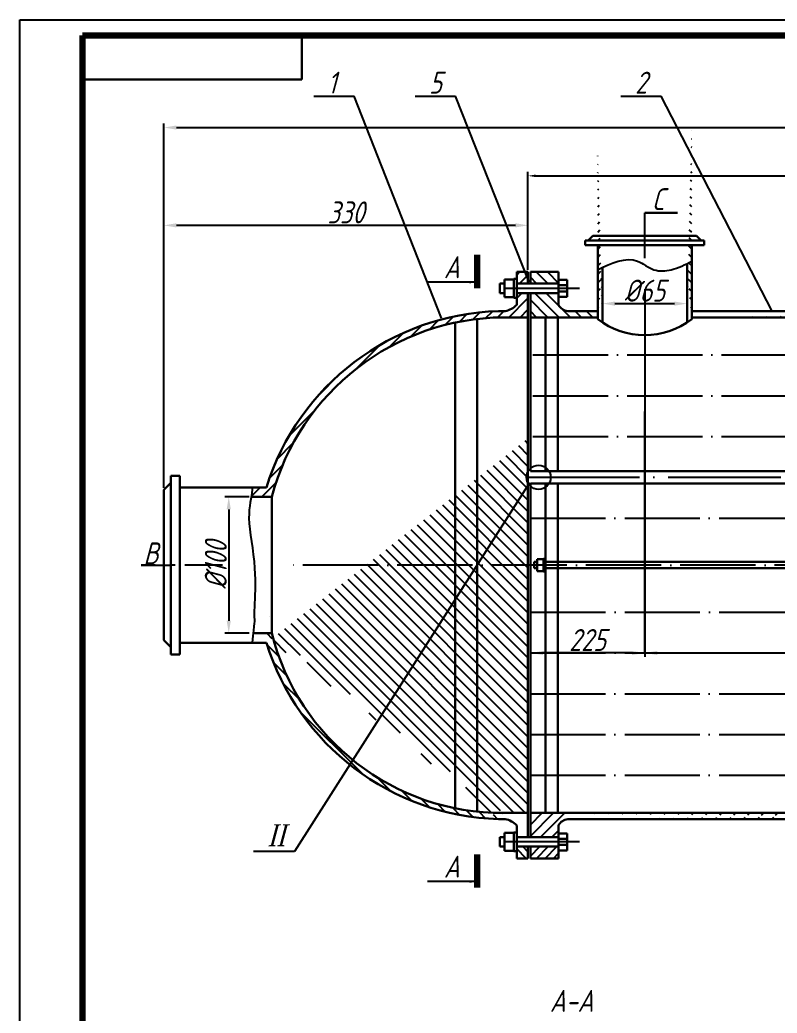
# Model space of a CAD drawing. Header units: millimetres. Extents: x 1266 to 2107, y 172 to 766.
# Drawn here: x 1265.5 to 1507.1, y 449 to 765.7 of the extents above; entities that cross this region are included whole.
import ezdxf

# ---------------------------------------------------------------- set-up
doc = ezdxf.new("R2010")
doc.units = ezdxf.units.MM
doc.linetypes.add('ACAD_ISO04W100', pattern=[30, 24, -3, 0, -3])
doc.styles.get("Standard").update_dxf_attribs({"font": 'isocpeur.ttf', "width": 0.8, "oblique": 15, "height": 7})
doc.dimstyles.new('ISO-25', dxfattribs={"dimtxt": 2.5, "dimasz": 2.5, "dimexe": 1.25, "dimexo": 0.625, "dimtad": 1, "dimtxsty": 'Standard', "dimcen": 2.5, "dimadec": 0, "dimazin": 0, "dimtfac": 1, "dimtmove": 0, "dimatfit": 3, "dimfxl": 0, "dimarcsym": 0})
pattern_1 = [(135, (14.17387170125266, 0), (-1.796051224213831, -1.796051224213831), [])]
pattern_2 = [(45, (14.17387170125266, -28.50808650745921), (-2.245064030267288, 2.245064030267288), [])]
pattern_3 = [(45, (14.17387170125266, 0), (-1.796051224213831, 1.796051224213831), [])]

# ---------------------------------------------------------------- blocks, each defined once
blk = doc.blocks.new('*D21')
at = {"color": 0, "lineweight": -2}
for p, q in [((1311.478465016504, 616.4201151256675), (1311.478465016504, 732.5728320548174)), ((1914.41331793027, 616.4201151256669), (1914.41331793027, 732.5728320548174)), ((1315.478465016504, 731.3228320548174), (1910.41331793027, 731.3228320548174))]:
    blk.add_line(p, q, dxfattribs=at)
at = {"color": 0}
for points in [[(1315.478465016504, 731.989498721484), (1315.478465016504, 730.6561653881507), (1311.478465016504, 731.3228320548174)], [(1910.41331793027, 731.989498721484), (1910.41331793027, 730.6561653881507), (1914.41331793027, 731.3228320548174)]]:
    blk.add_solid(points, dxfattribs=at)
at = {"layer": 'Defpoints', "color": 0}
for p in [(1914.41331793027, 731.3228320548174), (1311.478465016504, 615.7951151256675), (1914.41331793027, 615.7951151256669)]:
    blk.add_point(p, dxfattribs=at)
at = {"color": 0, "insert": (1586.146747856052, 735.4478320548174), "char_height": 7, "attachment_point": 5}
blk.add_mtext('4670', dxfattribs=at)
blk = doc.blocks.new('*D22')
at = {"color": 0, "lineweight": -2}
for p, q in [((1464.880792811917, 679.7474586280578), (1464.880792811917, 562.5583874003647)), ((1428.405415886424, 564.4333874003647), (1428.405415886424, 565.0583874003647)), ((1460.880792811917, 563.8083874003647), (1432.405415886424, 563.8083874003647))]:
    blk.add_line(p, q, dxfattribs=at)
at = {"color": 0}
for points in [[(1432.405415886424, 564.4750540670314), (1432.405415886424, 563.1417207336981), (1428.405415886424, 563.8083874003647)], [(1460.880792811917, 564.4750540670314), (1460.880792811917, 563.1417207336981), (1464.880792811917, 563.8083874003647)]]:
    blk.add_solid(points, dxfattribs=at)
at = {"layer": 'Defpoints', "color": 0}
for p in [(1464.880792811917, 680.3724586280578), (1428.405415886424, 563.8083874003647), (1428.405415886424, 563.8083874003647)]:
    blk.add_point(p, dxfattribs=at)
at = {"color": 0, "insert": (1446.643104349171, 567.9333874003647), "char_height": 7, "attachment_point": 5}
blk.add_mtext('225', dxfattribs=at)
blk = doc.blocks.new('*D23')
at = {"color": 0, "lineweight": -2}
for p, q in [((1464.880792811917, 564.4333874003647), (1464.880792811917, 565.0583874003647)), ((1468.880792811917, 563.8083874003647), (1755.769271329338, 563.8083874003647)), ((1759.769271329338, 563.1833874003648), (1759.769271329338, 562.5583874003647))]:
    blk.add_line(p, q, dxfattribs=at)
at = {"color": 0}
for points in [[(1468.880792811917, 564.4750540670314), (1468.880792811917, 563.1417207336981), (1464.880792811917, 563.8083874003647)], [(1755.769271329338, 564.4750540670314), (1755.769271329338, 563.1417207336981), (1759.769271329338, 563.8083874003647)]]:
    blk.add_solid(points, dxfattribs=at)
at = {"layer": 'Defpoints', "color": 0}
for p in [(1464.880792811917, 563.8083874003647), (1759.769271329338, 563.8083874003648), (1759.769271329338, 563.8083874003647)]:
    blk.add_point(p, dxfattribs=at)
at = {"color": 0, "insert": (1612.325032070628, 567.9333874003647), "char_height": 7, "attachment_point": 5}
blk.add_mtext('3550', dxfattribs=at)
blk = doc.blocks.new('*D32')
at = {"color": 0, "lineweight": -2}
for p, q in [((1427.625133960096, 685.9331117158056), (1427.625133960096, 717.1830705915627)), ((1430.125133960096, 715.9330705915627), (1795.766648986678, 715.9330705915627)), ((1798.266648986678, 685.933111715805), (1798.266648986678, 717.1830705915627))]:
    blk.add_line(p, q, dxfattribs=at)
at = {"color": 0}
for points in [[(1430.125133960096, 716.3497372582293), (1430.125133960096, 715.516403924896), (1427.625133960096, 715.9330705915627)], [(1795.766648986678, 716.3497372582293), (1795.766648986678, 715.516403924896), (1798.266648986678, 715.9330705915627)]]:
    blk.add_solid(points, dxfattribs=at)
at = {"layer": 'Defpoints', "color": 0}
for p in [(1798.266648986678, 715.9330705915627), (1427.625133960096, 685.3081117158056), (1798.266648986678, 685.308111715805)]:
    blk.add_point(p, dxfattribs=at)
at = {"color": 0, "insert": (1612.945891473387, 720.0580705915627), "char_height": 7, "attachment_point": 5}
blk.add_mtext('4000', dxfattribs=at)
blk = doc.blocks.new('*D33')
at = {"color": 0, "lineweight": -2}
for p, q in [((1311.478465016504, 616.4201151256675), (1311.478465016504, 701.3905481477673)), ((1423.625133960096, 700.1405481477673), (1315.478465016504, 700.1405481477673)), ((1427.625133960096, 685.9331117158056), (1427.625133960096, 701.3905481477673))]:
    blk.add_line(p, q, dxfattribs=at)
at = {"color": 0}
for points in [[(1315.478465016504, 700.8072148144339), (1315.478465016504, 699.4738814811006), (1311.478465016504, 700.1405481477673)], [(1423.625133960096, 700.8072148144339), (1423.625133960096, 699.4738814811006), (1427.625133960096, 700.1405481477673)]]:
    blk.add_solid(points, dxfattribs=at)
at = {"layer": 'Defpoints', "color": 0}
for p in [(1311.478465016504, 700.1405481477673), (1427.625133960096, 685.3081117158056), (1311.478465016504, 615.7951151256675)]:
    blk.add_point(p, dxfattribs=at)
at = {"color": 0, "insert": (1369.5517994883, 704.2655481477673), "char_height": 7, "attachment_point": 5}
blk.add_mtext('330', dxfattribs=at)
blk = doc.blocks.new('*D35')
at = {"color": 0, "lineweight": -2}
for p, q in [((1478.380792811913, 687.3101233938846), (1478.380792811913, 673.9396146731683)), ((1451.380792811917, 686.0955777788176), (1451.380792811917, 673.9396146731683)), ((1455.380792811917, 675.1896146731683), (1474.380792811913, 675.1896146731683))]:
    blk.add_line(p, q, dxfattribs=at)
at = {"color": 0}
for points in [[(1455.380792811917, 675.8562813398349), (1455.380792811917, 674.5229480065017), (1451.380792811917, 675.1896146731683)], [(1474.380792811913, 675.8562813398349), (1474.380792811913, 674.5229480065017), (1478.380792811913, 675.1896146731683)]]:
    blk.add_solid(points, dxfattribs=at)
at = {"layer": 'Defpoints', "color": 0}
for p in [(1478.380792811913, 687.9351233938846), (1451.380792811917, 686.7205777788176), (1478.380792811913, 675.1896146731683)]:
    blk.add_point(p, dxfattribs=at)
at = {"color": 0, "insert": (1464.880792811915, 679.3146146731683), "char_height": 7, "attachment_point": 5}
blk.add_mtext('%%c65', dxfattribs=at)
blk = doc.blocks.new('*D36')
at = {"color": 0, "lineweight": -2}
for p, q in [((1338.732549239291, 613.570599551243), (1330.915304623999, 613.570599551243)), ((1332.165304623999, 609.570599551243), (1332.165304623999, 574.0705995512428)), ((1338.732549239291, 570.0705995512428), (1330.915304623999, 570.0705995512428))]:
    blk.add_line(p, q, dxfattribs=at)
at = {"color": 0}
for points in [[(1331.498637957332, 609.570599551243), (1332.831971290666, 609.570599551243), (1332.165304623999, 613.570599551243)], [(1331.498637957332, 574.0705995512428), (1332.831971290666, 574.0705995512428), (1332.165304623999, 570.0705995512428)]]:
    blk.add_solid(points, dxfattribs=at)
at = {"layer": 'Defpoints', "color": 0}
for p in [(1339.357549239291, 613.570599551243), (1332.165304623999, 570.0705995512428), (1339.357549239291, 570.0705995512428)]:
    blk.add_point(p, dxfattribs=at)
at = {"color": 0, "insert": (1328.040304623999, 591.8205995512432), "char_height": 7, "attachment_point": 5, "rotation": 90}
blk.add_mtext('%%c100', dxfattribs=at)

msp = doc.modelspace()

# ---------------------------------------------------------------- hatches: boundary and pattern name
h = msp.add_hatch()
h.set_pattern_fill('LINE', color=256, scale=0.6000000000000001, angle=45, style=0)
h.set_pattern_definition([(135, (5817.001556143889, -1421.928432774617), (1.347038418160373, 1.347038418160373), [])])
edge = h.paths.add_edge_path()
edge.add_line((1478.380792811913, 687.935123393886), (1478.380792811915, 669.2576075586787))
edge.add_line((1479.880792811915, 730.3071470493535), (1479.880792811915, 670.1967015654775))
h = msp.add_hatch()
h.set_pattern_fill('LINE', color=256, scale=0.6000000000000001, angle=45, style=0)
h.set_pattern_definition([(45.00000000000001, (-2887.239970520059, -1421.928432774617), (-1.347038418160373, 1.347038418160373), [])])
edge = h.paths.add_edge_path()
edge.add_line((1451.380792811917, 686.7205777788176), (1451.380792811917, 669.1361988513054))
edge.add_line((1449.880792811919, 724.3071470493535), (1449.880792811917, 670.1967015654775))
h = msp.add_hatch()
h.set_pattern_fill('LINE', color=256, scale=0.8, angle=45, style=0)
h.set_pattern_definition(pattern_3)
h.paths.add_polyline_path([(1427.625133960096, 685.3081117158056), (1424.040790680411, 685.3081117158054), (1424.040790680411, 681.5581117158058), (1427.625133960097, 681.5581117158056)])
h = msp.add_hatch()
h.set_pattern_fill('LINE', color=256, scale=0.8, angle=135, style=0)
h.set_pattern_definition(pattern_1)
h.paths.add_polyline_path([(1437.393331456268, 681.5581117158056), (1437.393331456268, 682.3081117158056), (1437.393331456268, 685.3081117158056), (1428.393331456268, 685.3081117158056), (1428.393331456268, 681.5581117158056)])
h = msp.add_hatch()
h.set_pattern_fill('LINE', color=256, scale=0.8, angle=45, style=0)
h.set_pattern_definition([(45, (0, 0), (-1.796051224213831, 1.796051224213831), [])])
edge = h.paths.add_edge_path()
edge.add_line((1427.625133960096, 678.5581117158066), (1424.040790680412, 678.5581117158071))
edge.add_line((1424.040790680412, 678.5581117158071), (1424.040790680411, 674.8081117158058))
edge.add_arc((1419.289986475283, 679.1607732400987), 6.443275792679242, 279.63505180027795, 317.504251449584, ccw=False)
edge.add_line((1420.368409900326, 672.8083874003654), (1418.277937875065, 672.8083874003653))
edge.add_arc((1420.663751249091, 592.7294230103676), 80.11449708529787, 91.70652322695547, 162.6871621080252)
edge.add_line((1344.178909977261, 616.5705995512429), (1339.617301016923, 616.5705995512429))
edge.add_spline(control_points=[(1339.617301016923, 616.570599551243), (1339.617301016923, 616.3204796847263), (1339.617301016925, 615.3276726288717), (1339.484456187288, 614.340531258663), (1339.357549239288, 613.5705995512402)], knot_values=[0, 0, 0, 0, 0.9999999999993179, 3.969325066735129, 3.969325066735129, 3.969325066735129, 3.969325066735129], degree=3, periodic=0)
edge.add_line((1339.357549239289, 613.570599551243), (1345.884403342037, 613.5705995512429))
edge.add_arc((1420.423376837017, 593.6582505067688), 77.15283672136943, 90.47932598969942, 165.0432608032363, ccw=False)
edge.add_line((1419.777937875073, 670.8083874003654), (1427.625133960096, 670.8083874003659))
edge.add_line((1427.625133960096, 670.8083874003659), (1427.625133960096, 678.5581117158066))
h = msp.add_hatch()
h.set_pattern_fill('LINE', color=256, scale=0.8, angle=135, style=0)
h.set_pattern_definition(pattern_1)
h.paths.add_polyline_path([(1449.880792811917, 672.8083874003656), (1440.339281063779, 672.8083874003662, -0.2555697884580113), (1437.393331456268, 674.8081117158056), (1437.393331456268, 678.5581117158056), (1428.393331456268, 678.5581117158066), (1428.393331456268, 674.8081117158056), (1428.393331456267, 670.8083874003659), (1429.223819405213, 670.808387400366), (1449.880792811917, 670.808387400366)])
h = msp.add_hatch()
h.set_pattern_fill('LINE', color=256, angle=45, style=0)
h.set_pattern_definition(pattern_2)
edge = h.paths.add_edge_path()
edge.add_line((1479.880792811922, 672.8083874003656), (1652.242795989908, 672.8083874003661))
edge.add_line((1479.880792811922, 670.8083874003661), (1652.242795989908, 670.808387400366))
edge.add_line((1676.240101685793, 672.8082797470452), (1652.242795989908, 672.8083874003661))
edge.add_line((1675.444413196209, 670.808387400366), (1652.242795989908, 670.808387400366))
edge.add_line((1686.335703391222, 670.8083874003661), (1676.284597996171, 670.808387400366))
edge.add_line((1686.384932820554, 672.8083245666832), (1677.079861909573, 672.8082797470452))
edge.add_line((1723.556515277248, 670.8083874003661), (1697.379963545556, 670.808387400366))
edge.add_line((1723.57570819688, 672.8084898817358), (1697.379963545556, 672.8083874003656))
edge.add_line((1797.498451490507, 670.8083874003659), (1724.644400888912, 670.8083874003661))
edge.add_line((1785.552554288137, 672.8083924434973), (1724.663593808543, 672.8084898817358))
h = msp.add_hatch()
h.set_pattern_fill('LINE', color=256, scale=0.8, angle=135, style=0)
h.set_pattern_definition(pattern_1)
edge = h.paths.add_edge_path()
edge.add_arc((1420.655382306385, 590.8659851165347), 80.09289103352461, 197.2833462780929, 268.2990057917224)
edge.add_arc((1419.355009892584, 588.5713711668427), 75.76416420233207, 194.1339082024234, 270.3198360931984)
edge.add_line((1345.884403342037, 570.0705995512428), (1342.290493705262, 570.0705995512427))
edge.add_arc((1419.289986475284, 504.4560015606316), 6.443275792679563, 42.49574855042292, 80.3649481997292)
edge.add_line((1420.368409900326, 510.8083874003653), (1418.277937875065, 510.8083874003654))
edge.add_line((1419.777937875065, 512.8083874003653), (1427.625133960096, 512.8083874003647))
edge.add_line((1427.625133960096, 505.058663084925), (1427.625133960096, 632.3083874003651))
h = msp.add_hatch()
h.set_pattern_fill('LINE', color=256, angle=45, style=0)
h.set_pattern_definition(pattern_2)
edge = h.paths.add_edge_path()
edge.add_line((1428.393331456267, 512.8083874003646), (1636.253268058029, 512.8083874003647))
edge.add_line((1440.339281063779, 510.8083874003647), (1635.417297912407, 510.8083874003651))
h = msp.add_hatch()
h.set_pattern_fill('LINE', color=256, scale=0.8, angle=45, style=0)
h.set_pattern_definition(pattern_3)
h.paths.add_polyline_path([(1437.393331456268, 508.8086630849251, -0.2555697884580191), (1440.339281063779, 510.8083874003647), (1440.339281063779, 512.8083874003646), (1428.393331456267, 512.8083874003646), (1428.393331456267, 508.808663084925), (1428.393331456268, 505.0586630849243), (1437.393331456268, 505.0586630849252)])
h = msp.add_hatch()
h.set_pattern_fill('LINE', color=256, scale=0.6000000000000001, angle=135, style=0)
h.set_pattern_definition([(135, (-694.181590099673, -298.1663234613718), (-1.347038418160373, -1.347038418160373), [])])
h.paths.add_polyline_path([(1424.040790680412, 502.0586630849251), (1424.040790680412, 498.3086630849251), (1427.625133960096, 498.3086630849251), (1427.625133960096, 500.0589387694848), (1427.625133960096, 502.0586630849251), (1425.692395904424, 502.0586630849251)])
h = msp.add_hatch()
h.set_pattern_fill('LINE', color=256, scale=0.6000000000000001, angle=315, style=0)
h.set_pattern_definition([(45.00000000000001, (1778.851785173596, 361.8488532255847), (1.347038418160373, -1.347038418160372), [])])
h.paths.add_polyline_path([(1437.393331456268, 502.0586630849252), (1437.393331456268, 501.3086630849252), (1437.393331456268, 498.3086630849252), (1428.393331456268, 498.3086630849252), (1428.393331456268, 502.0586630849252)])

# ---------------------------------------------------------------- linework, layer by layer
for p, q in [((1265.513722129845, 171.6577549633269), (1265.513722129845, 765.6577549633269)), ((1265.513722129845, 765.6577549633269), (2106.513722129845, 765.6577549633269)), ((1359.272926601886, 741.3614909304765), (1372.159411438033, 741.3614909304765)), ((1400.084805394738, 670.5296838770985), (1372.159411438033, 741.3614909304765)), ((1391.677387763952, 741.3614909304765), (1404.563872600099, 741.3614909304765)), ((1427.983408116103, 682.010470228676), (1404.563872600099, 741.3614909304765)), ((1457.296786091752, 741.3614909304765), (1470.183270927899, 741.3614909304765)), ((1505.508867130581, 672.8072044153828), (1470.183270927899, 741.3614909304765)), ((1464.880792811917, 689.6461530287881), (1464.880792811918, 704.1026913844081)), ((1427.625133960096, 685.3081117158056), (1427.625133960096, 683.5578360312459)), ((1437.393331456268, 680.0581117158056), (1437.393331456268, 682.3081117158056)), ((1437.393331456268, 680.0581117158056), (1437.393331456268, 678.5581117158056)), ((1437.393331456268, 680.0581117158056), (1437.393331456268, 677.8081117158056)), ((1437.393331456268, 677.8081117158056), (1437.393331456268, 678.5581117158056)), ((1464.880792811917, 563.8083874003647), (1464.880792811917, 640.8091007823826)), ((1428.152984888973, 618.0023772218146), (1353.192903443854, 500.5141871815354)), ((1433.223819405213, 592.8083874003654), (1433.223819405213, 590.8083874003654)), ((1308.672143423301, 591.8272190308364), (1313.498447574817, 591.8083874003653)), ((1437.393331456268, 505.8086630849251), (1437.393331456268, 505.0586630849251)), ((1437.393331456268, 503.5586630849251), (1437.393331456268, 505.8086630849251)), ((1437.393331456268, 503.5586630849251), (1437.393331456268, 505.0586630849251)), ((1437.393331456268, 503.5586630849251), (1437.393331456268, 501.3086630849251)), ((1353.192903443854, 500.5141871815354), (1340.051092714724, 500.5141871815354))]:
    msp.add_line(p, q)
at = {"lineweight": 100}
for p, q in [((1285.513722129845, 176.6577549633269), (1285.513722129845, 760.6577549633269)), ((1285.513722129845, 176.6577549633269), (1285.513722129845, 760.6577549633269)), ((1285.513722129845, 760.6577549633269), (2101.513722129845, 760.6577549633269)), ((1411.440636101275, 690.6903817687189), (1411.440636101275, 680.1452367047041)), ((1411.440636101275, 499.5639125551156), (1411.440636101275, 489.0187674911007))]:
    msp.add_line(p, q, dxfattribs=at)
at = {"lineweight": 30}
for p, q in [((1355.513722129845, 746.6577549633269), (1355.513722129844, 760.6577549633269)), ((1285.513722129845, 746.6577549633269), (1355.513722129845, 746.6577549633269)), ((1464.880792811918, 704.1026913844081), (1475.37651763247, 704.1026913844082)), ((1446.880792811916, 695.2781192873314), (1448.380792811916, 696.754117341392)), ((1448.380792811916, 696.754117341392), (1481.380792811915, 696.754117341392)), ((1482.880792811916, 695.2781192873313), (1481.380792811915, 696.754117341392)), ((1445.880792811916, 693.7781192873313), (1445.880792811916, 695.2781192873313)), ((1445.880792811916, 695.2781192873313), (1449.880792811918, 695.2781192873309)), ((1479.880792811915, 693.7781192873313), (1445.880792811916, 693.7781192873313)), ((1449.880792811918, 695.2781192873309), (1479.880792811915, 695.2781192873313)), ((1449.880792811919, 693.7781192873313), (1449.880792811917, 670.1967015654775)), ((1483.880792811915, 695.2781192873313), (1479.880792811915, 695.2781192873313)), ((1479.880792811915, 693.7781192873313), (1483.880792811915, 693.7781192873313)), ((1479.880792811922, 670.1967015654775), (1479.880792811917, 693.6925274032295)), ((1483.880792811915, 693.7781192873313), (1483.880792811915, 695.2781192873313)), ((1478.380792811913, 687.935123393886), (1478.380792811915, 669.1382092546355)), ((1424.040790680411, 685.3081117158056), (1424.040790680411, 674.8081117158058)), ((1424.040790680411, 685.3081117158056), (1427.625133960096, 685.3081117158056)), ((1427.625133960096, 685.3081117158056), (1427.625133960096, 681.5581117158056)), ((1428.393331456268, 685.3081117158056), (1437.393331456268, 685.3081117158056)), ((1428.393331456268, 681.5581117158056), (1428.393331456268, 685.3081117158056)), ((1437.393331456268, 685.3081117158056), (1437.393331456268, 674.8081117158056)), ((1451.380792811917, 686.7205777788176), (1451.380792811917, 669.1361988513054)), ((1420.140790680412, 681.5581117158056), (1418.640790680412, 681.5581117158056)), ((1418.640790680412, 681.5581117158056), (1418.640790680412, 678.5581117158056)), ((1420.140790680412, 677.2081117158058), (1420.140790680412, 682.9081117158057)), ((1420.140790680412, 682.9081117158057), (1423.140790680412, 682.9081117158055)), ((1423.140790680412, 677.0581117158058), (1423.140790680412, 683.0581117158058)), ((1423.140790680412, 683.0581117158058), (1424.040790680411, 683.0581117158058)), ((1423.140790680411, 682.0578360312461), (1423.140790680411, 679.2078360312461)), ((1424.040790680411, 682.0578360312461), (1424.040790680411, 679.2078360312461)), ((1427.625133960096, 681.5581117158056), (1424.040790680411, 681.5581117158058)), ((1437.393331456268, 681.5581117158056), (1425.692395904424, 681.5581117158056)), ((1440.093331456268, 682.7581117158055), (1437.393331456268, 682.7581117158055)), ((1437.393331456268, 681.0436938629244), (1440.093331456268, 681.0436938629244)), ((1440.093331456268, 677.3581117158056), (1440.093331456268, 682.7581117158055)), ((1418.640790680412, 678.5581117158056), (1420.140790680412, 678.5581117158058)), ((1437.393331456268, 678.5581117158056), (1424.040790680411, 678.558111715807)), ((1427.625133960096, 678.5581117158058), (1427.625133960096, 551.3083874003656)), ((1428.393331456268, 674.8081117158056), (1428.393331456268, 678.5581117158056)), ((1437.393331456268, 679.0725295686867), (1440.093331456268, 679.0725295686867)), ((1423.140790680412, 677.2081117158058), (1420.140790680412, 677.2081117158058)), ((1424.040790680411, 677.0581117158058), (1423.140790680412, 677.0581117158058)), ((1428.393331456267, 670.808387400366), (1428.393331456267, 674.8081117158058)), ((1437.393331456268, 677.3581117158056), (1440.093331456268, 677.3581117158056)), ((1420.368409900326, 672.8083874003654), (1418.277937875065, 672.8083874003653)), ((1440.339281063779, 672.8083874003662), (1449.880792811917, 672.8083874003656)), ((1479.880792811922, 672.8083874003656), (1652.242795989908, 672.8083874003661)), ((1404.435600395145, 669.1364011107617), (1404.435600395145, 591.8083874003653)), ((1411.440636101275, 670.2863823059242), (1411.440636101275, 591.8083874003653)), ((1419.777937875065, 670.8083874003654), (1427.625133960096, 670.8083874003659)), ((1428.393331456267, 670.808387400366), (1449.880792811917, 670.808387400366)), ((1428.393331456267, 670.808387400366), (1428.393331456267, 621.808387400366)), ((1433.223819405213, 670.808387400366), (1433.223819405213, 621.8083874003663)), ((1437.187785810221, 670.808387400366), (1437.187785810221, 621.808387400366)), ((1479.880792811922, 670.8083874003661), (1652.242795989908, 670.808387400366)), ((1427.625133960096, 505.058663084925), (1427.625133960096, 632.3083874003651)), ((1428.393331456267, 621.808387400366), (1518.059480388767, 621.8083874003661)), ((1313.639383014148, 618.0451151256677), (1311.478465016504, 615.7951151256677)), ((1316.509341940974, 620.3205995512429), (1313.639383014148, 620.3205995512429)), ((1313.639383014148, 620.3205995512429), (1313.639383014148, 565.5960839768181)), ((1316.509341940974, 591.8205995512429), (1316.509341940974, 620.3205995512429)), ((1428.41205047553, 617.808387400366), (1518.059480388767, 617.8083874003661)), ((1428.41205047553, 591.8083874003653), (1428.424851138756, 617.808387400366)), ((1433.223819405213, 617.8083874003662), (1433.223819405213, 591.8083874003653)), ((1437.187785810221, 617.808387400366), (1437.187785810221, 591.8083874003653)), ((1311.478465016504, 615.7951151256675), (1311.478465016503, 591.8152177956204)), ((1329.928909977262, 616.5705995512429), (1316.509341940974, 616.5705995512428)), ((1344.178909977262, 616.5705995512429), (1329.928909977262, 616.5705995512429)), ((1345.884403342037, 613.5705995512429), (1339.357549239291, 613.570599551243)), ((1345.884403342037, 613.6653994789988), (1345.884403342037, 570.0705995512428)), ((1429.623819405213, 590.8083874003653), (1429.623819405213, 592.8083874003653)), ((1429.623819405213, 592.8083874003653), (1430.623819405213, 592.8083874003651)), ((1430.623819405213, 593.7083874003652), (1430.623819405213, 589.9083874003652)), ((1432.623819405213, 593.7083874003652), (1430.623819405213, 593.7083874003652)), ((1433.223819405212, 593.8083874003651), (1432.623819405213, 593.8083874003651)), ((1432.623819405213, 593.8083874003651), (1432.623819405213, 589.8083874003651)), ((1518.059480388767, 592.8083874003652), (1433.223819405213, 592.808387400365)), ((1304.211161416007, 591.8272190308364), (1308.672143423301, 591.8272190308364)), ((1311.478465016504, 567.8460839768184), (1311.478465016503, 591.8259813068655)), ((1316.509341940974, 591.8205995512429), (1316.509341940974, 563.3205995512429)), ((1404.435600395145, 514.29068863413), (1404.435600395145, 591.8083874003654)), ((1411.440636101275, 513.221711149233), (1411.440636101275, 591.8083874003653)), ((1428.41205047553, 591.8083874003651), (1428.393331456267, 512.8083874003646)), ((1430.623819405213, 590.8083874003653), (1429.623819405213, 590.8083874003653)), ((1430.623819405213, 589.9083874003652), (1432.623819405213, 589.9083874003654)), ((1432.623819405213, 589.8083874003651), (1433.223819405212, 589.8083874003651)), ((1433.223819405213, 565.8083874003645), (1433.223819405213, 591.8083874003654)), ((1518.114426033461, 590.8083874003654), (1433.223819405213, 590.7990664213462)), ((1437.187785810221, 565.8083874003647), (1437.187785810221, 591.8083874003654)), ((1345.105218770241, 575.3047995632836), (1345.105218770241, 575.3047995632836)), ((1342.290493705262, 570.0705995512427), (1339.95392868423, 570.0705995512427)), ((1345.884403342037, 570.0705995512428), (1342.290493705262, 570.0705995512427)), ((1313.639383014148, 565.5960839768181), (1311.478465016504, 567.8460839768181)), ((1344.178909977262, 567.0705995512429), (1316.509341940974, 567.0705995512429)), ((1313.639383014148, 563.3205995512429), (1313.639383014148, 565.5960839768181)), ((1433.223819405213, 512.8083874003647), (1433.223819405213, 566.3852803941841)), ((1437.187785810221, 512.8083874003647), (1437.187785810221, 565.8083874003647)), ((1316.509341940974, 563.3205995512429), (1313.639383014148, 563.3205995512429)), ((1420.368409900326, 510.8083874003653), (1418.277937875065, 510.8083874003654)), ((1419.777937875065, 512.8083874003653), (1427.625133960096, 512.8083874003647)), ((1428.393331456267, 512.8083874003646), (1636.253268058029, 512.8083874003647)), ((1428.393331456267, 512.8083874003646), (1428.393331456267, 508.808663084925)), ((1440.339281063779, 510.8083874003647), (1635.417297912407, 510.8083874003651)), ((1424.040790680412, 508.808663084925), (1424.040790680412, 508.808663084925)), ((1424.040790680412, 508.808663084925), (1424.040790680412, 498.3086630849251)), ((1428.393331456268, 508.8086630849251), (1428.393331456268, 505.0586630849251)), ((1437.393331456268, 498.3086630849251), (1437.393331456268, 508.8086630849251)), ((1418.640790680412, 505.0586630849251), (1420.140790680412, 505.058663084925)), ((1418.640790680412, 502.0586630849251), (1418.640790680412, 505.0586630849251)), ((1420.140790680412, 506.4086630849249), (1420.140790680412, 500.708663084925)), ((1423.140790680412, 506.4086630849249), (1420.140790680412, 506.4086630849249)), ((1423.140790680412, 506.558663084925), (1423.140790680412, 500.558663084925)), ((1424.040790680412, 506.558663084925), (1423.140790680412, 506.558663084925)), ((1423.140790680411, 501.5589387694847), (1423.140790680411, 504.4089387694846)), ((1437.393331456268, 505.0586630849251), (1424.040790680412, 505.0586630849238)), ((1437.393331456268, 506.258663084925), (1440.093331456268, 506.258663084925)), ((1437.393331456268, 504.544245232044), (1440.093331456268, 504.544245232044)), ((1440.093331456268, 506.258663084925), (1440.093331456268, 500.8586630849252)), ((1420.140790680412, 502.0586630849251), (1418.640790680412, 502.0586630849251)), ((1420.140790680412, 500.708663084925), (1423.140790680412, 500.7086630849252)), ((1423.140790680412, 500.558663084925), (1424.040790680412, 500.558663084925)), ((1427.625133960097, 502.0586630849251), (1424.040790680411, 502.058663084925)), ((1437.393331456268, 502.0586630849251), (1425.692395904424, 502.0586630849251)), ((1427.625133960097, 498.3086630849251), (1427.625133960097, 502.0586630849251)), ((1428.393331456268, 502.0586630849251), (1428.393331456268, 498.3086630849251)), ((1437.393331456268, 502.5730809378063), (1440.093331456268, 502.5730809378063)), ((1440.093331456268, 500.8586630849252), (1437.393331456268, 500.8586630849252)), ((1427.625133960097, 498.3086630849251), (1424.040790680412, 498.3086630849251)), ((1427.625133960096, 498.3086630849251), (1427.625133960096, 500.0589387694848)), ((1428.393331456268, 498.3086630849251), (1437.393331456268, 498.3086630849251))]:
    msp.add_line(p, q, dxfattribs=at)
at = {"linetype": 'ACAD_ISO04W100'}
for p, q in [((1444.114063265368, 680.0581117158056), (1417.655527340845, 680.0581117158058)), ((1429.223819405213, 658.808387400366), (1746.667963541561, 658.808387400366)), ((1429.223819405213, 645.808387400366), (1746.667963541561, 645.8083874003648)), ((1429.223819405213, 632.808387400366), (1746.667963541561, 632.8083874003655)), ((1428.392857557046, 606.808387400366), (1745.837001693394, 606.8083874003656)), ((1650.699598864397, 591.8083874003653), (1350.723819405212, 591.8083874003653)), ((1439.914910266865, 591.8083874003654), (1431.095398292024, 591.8083874003653)), ((1428.408496231366, 576.8083874003647), (1796.655488592723, 576.808387400365)), ((1428.405415886424, 563.8083874003647), (1796.657768941389, 563.8083874003648)), ((1428.402335541482, 550.8083874003647), (1745.837001693394, 550.8083874003652)), ((1428.39925519654, 537.8083874003648), (1651.05968498313, 537.8083874003656)), ((1428.396174851598, 524.8083874003647), (1639.011283673139, 524.8083874003647)), ((1444.114063265369, 503.5586630849251), (1417.655527340845, 503.558663084925))]:
    msp.add_line(p, q, dxfattribs=at)
at = {"linetype": 'ACAD_ISO04W100', "ltscale": 1.5}
msp.add_line((1427.265525885248, 619.808387400366), (1653.21695402418, 619.808387400366), dxfattribs=at)
at = {"linetype": 'ACAD_ISO04W100', "ltscale": 0.5}
msp.add_line((1330.192603024232, 591.8083874003653), (1313.498447574817, 591.8083874003653), dxfattribs=at)
msp.add_circle((1431.021647784555, 619.808387400366), 3.856411244842906)
at = {"lineweight": 30}
for centre, radius, start, end in [((1419.289986475283, 679.160773240099), 6.443275792679563, 279.6350518002708, 317.5042514495771), ((1440.6946820823, 676.5017723574206), 3.710445030580813, 207.158754728578, 264.5035583641973), ((1420.663751249092, 592.7294230103677), 80.11449708529781, 91.70652322695533, 162.6871621080253), ((1420.423376837017, 593.6582505067688), 77.15283672136948, 90.47932598970509, 165.0432608032363), ((1464.880792811915, 689.8219856109481), 24.70125045145343, 232.6085917721274, 307.3914082278603), ((1419.355009892584, 588.5713711668427), 75.76416420233207, 194.1339082024234, 270.3198360931984), ((1420.655382306385, 590.8659851165347), 80.09289103352461, 197.2833462780929, 268.2990057917224), ((1419.289986475284, 504.4560015606316), 6.443275792679563, 42.49574855042292, 80.3649481997292), ((1440.6946820823, 507.1150024433102), 3.710445030580813, 95.49644163580273, 152.8412452714221)]:
    msp.add_arc(centre, radius, start, end, dxfattribs=at)
msp.add_spline([(1449.838365885591, 685.996710083783), (1462.633916597797, 688.7196163843225), (1467.831208914903, 685.996710083783), (1473.375001366462, 685.996710083783), (1479.884489463976, 688.6907869200998)], degree=3)
msp.add_open_spline([(1339.617301016923, 616.570599551243), (1339.617301016923, 616.3204796847263), (1339.617301016928, 613.491108962274), (1337.482004143617, 607.9826226924476), (1341.097745114879, 591.820599551243), (1339.617301016924, 567.070599551243), (1341.097745114879, 580.135783645258), (1339.617301016924, 567.070599551243)], degree=3, knots=[0, 0, 0, 0, 0.9999999999993179, 11.31205914128941, 22.38748327856911, 31.47768853418211, 58.73182710780384, 58.73182710780384, 58.73182710780384, 58.73182710780384])

# ---------------------------------------------------------------- texts
at = {"char_height": 7, "attachment_point": 1}
for s, insert, width in [('1', (1363.692058860732, 749.1404681126712), 12.81939492058927), ('5', (1396.096520022798, 749.1404681126712), 12.81939492058927), ('2', (1461.820359719868, 749.1404681126712), 12.81939492058927), ('C', (1467.109616898837, 711.9874696896172), 8.106576039963329), ('A', (1400.796858456827, 690.2948220673443), 8.106576039963329), ('B', (1304.956225645685, 599.0655348340185), 3.715917777616141), ('{\\fTimes New Roman|b0|i0|c0|p18;II\\fTimes New Roman|b0|i0|c204|p18;}', (1344.512185130343, 509.1872821837792), 8.106576039963329), ('A', (1400.796858456827, 499.1683528537409), 8.106576039963329), ('A-A', (1434.627493578367, 456.3718606876087), 29.42222222222222)]:
    msp.add_mtext(s, dxfattribs=dict(at, insert=insert, width=width))

# ---------------------------------------------------------------- dimensions: what is measured, and where the dimension line sits
dim = msp.add_linear_dim(base=(1914.41331793027, 731.3228320548174), p1=(1311.478465016504, 615.7951151256675), p2=(1914.41331793027, 615.7951151256669), text='4670', dimstyle='ISO-25', override={"dimasz": 4})
dim.commit()
dim.dimension.update_dxf_attribs({"geometry": '*D21', "text_midpoint": (1586.146747856052, 731.3228320548174), "dimtype": 160})
dim = msp.add_linear_dim(base=(1798.266648986678, 715.9330705915627), p1=(1427.625133960096, 685.3081117158056), p2=(1798.266648986678, 685.308111715805), text='4000', dimstyle='ISO-25')
dim.commit()
dim.dimension.update_dxf_attribs({"geometry": '*D32', "text_midpoint": (1612.945891473387, 720.0580705915627)})
for base, p1, p2, text, picture, middle in [((1311.478465016504, 700.1405481477673), (1427.625133960096, 685.3081117158056), (1311.478465016504, 615.7951151256675), '330', '*D33', (1369.5517994883, 704.2655481477673)), ((1478.380792811913, 675.1896146731683), (1451.380792811917, 686.7205777788176), (1478.380792811913, 687.9351233938846), '%%c65', '*D35', (1464.880792811915, 679.3146146731683)), ((1428.405415886424, 563.8083874003647), (1464.880792811917, 680.3724586280578), (1428.405415886424, 563.8083874003647), '225', '*D22', (1446.643104349171, 567.9333874003647)), ((1759.769271329338, 563.8083874003647), (1464.880792811917, 563.8083874003647), (1759.769271329338, 563.8083874003648), '3550', '*D23', (1612.325032070628, 567.9333874003647))]:
    dim = msp.add_linear_dim(base=base, p1=p1, p2=p2, text=text, dimstyle='ISO-25', override={"dimasz": 4})
    dim.commit()
    dim.dimension.update_dxf_attribs({"geometry": picture, "text_midpoint": middle})
dim = msp.add_linear_dim(base=(1332.165304623999, 570.0705995512428), p1=(1339.357549239291, 613.570599551243), p2=(1339.357549239291, 570.0705995512428), angle=90, text='%%c100', dimstyle='ISO-25', override={"dimasz": 4})
dim.commit()
dim.dimension.update_dxf_attribs({"geometry": '*D36', "text_midpoint": (1328.040304623999, 591.8205995512432)})

# ---------------------------------------------------------------- leaders
for points in [[(1411.440636101275, 682.0385088373027), (1395.542595294038, 682.0385088373027)], [(1411.440636101275, 490.9120396236994), (1395.542595294037, 490.9120396236994)]]:
    msp.add_leader(points, dimstyle='ISO-25', override={"dimgap": 0.625, "dimtad": 0})

doc.saveas('drawing.dxf')
